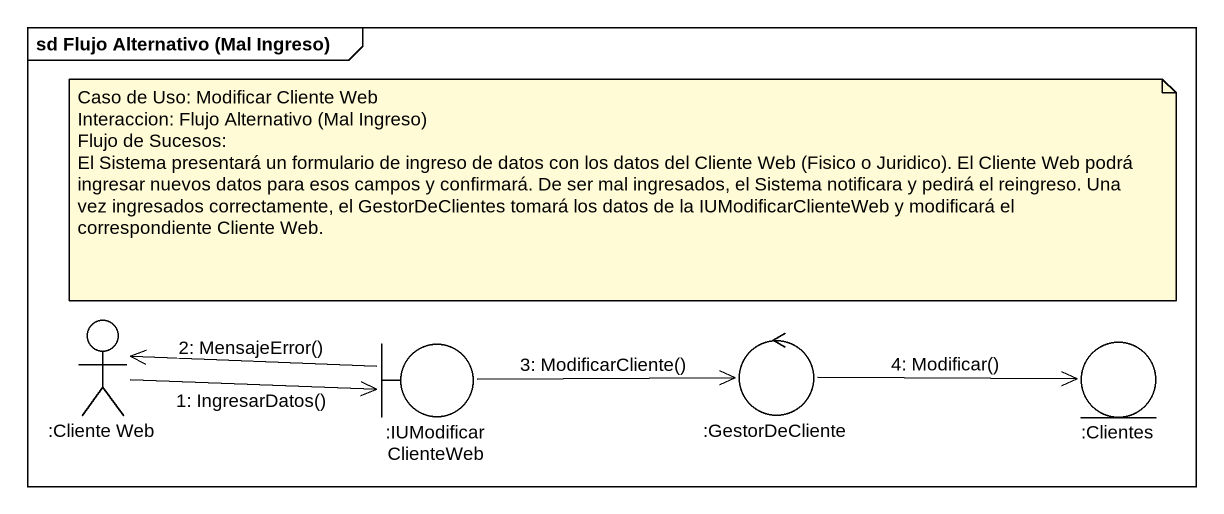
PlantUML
@startuml
mainframe sd Flujo Alternativo (Mal Ingreso)
actor ":Cliente Web" as Cliente_Web
boundary ":IUModificarClienteWeb" as IUModificarClienteWeb
control ":GestorDeCliente" as GestorDeCliente
entity ":Clientes" as Clientes
Cliente_Web -right-> IUModificarClienteWeb : 1: IngresarDatos()
IUModificarClienteWeb -left-> Cliente_Web : 2: MensajeError()
IUModificarClienteWeb -right-> GestorDeCliente : 3: ModificarCliente()
GestorDeCliente -right-> Clientes : 4: Modificar()
note as N1
  Caso de Uso: Modificar Cliente Web
  Interaccion: Flujo Alternativo (Mal Ingreso)
  Flujo de Sucesos:
  El Sistema presentará un formulario de ingreso de datos con los datos del Cliente Web (Fisico o Juridico). El Cliente Web podrá ingresar nuevos datos para esos campos y confirmará. De ser mal ingresados, el Sistema notificara y pedirá el reingreso. Una vez ingresados correctamente, el GestorDeClientes tomará los datos de la IUModificarClienteWeb y modificará el correspondiente Cliente Web.
end note
@enduml
